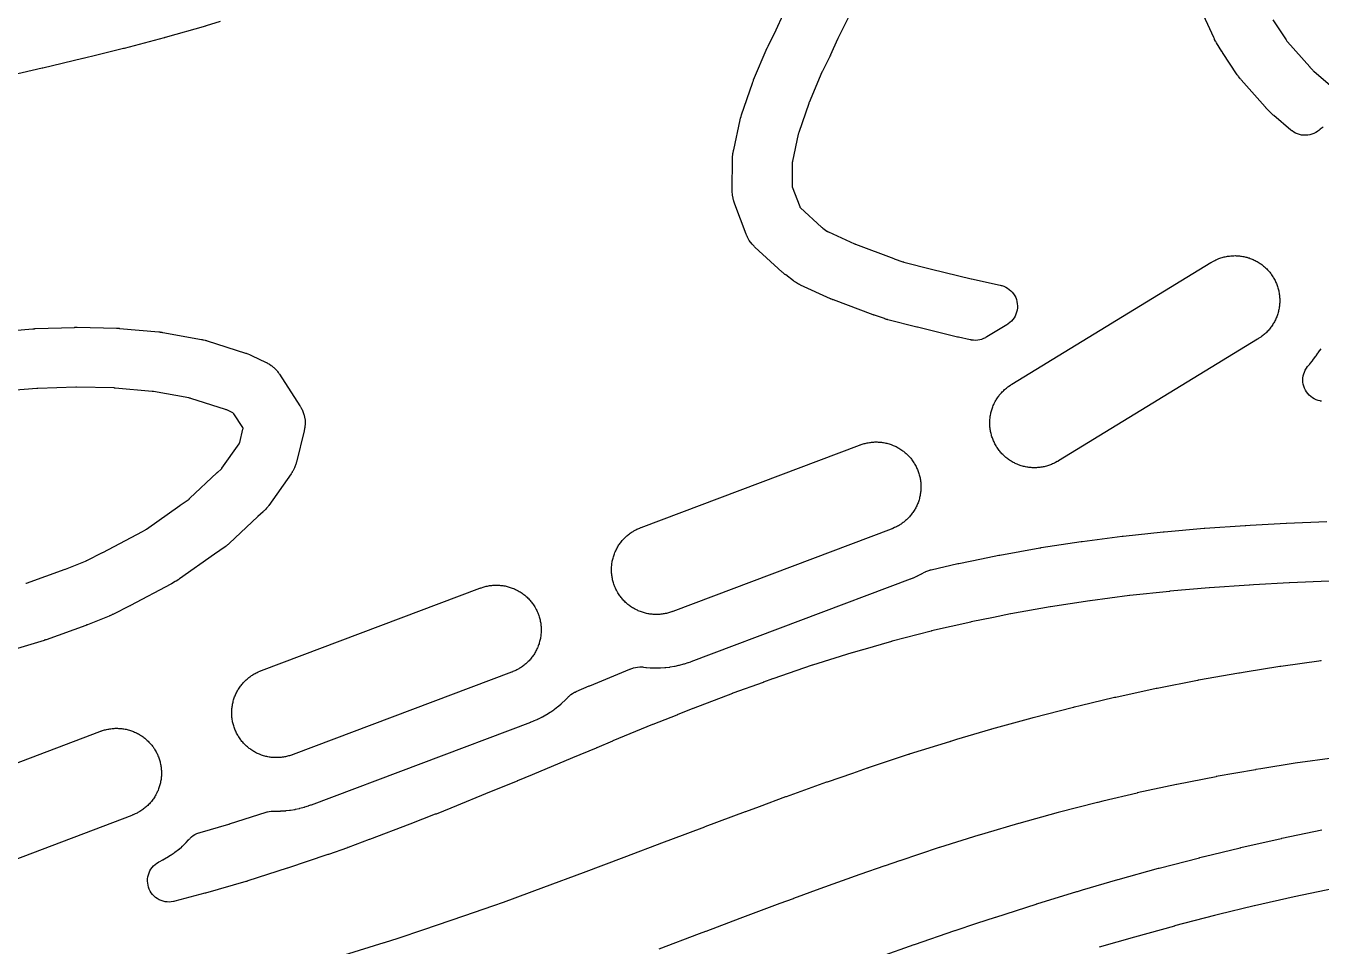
# Model space of a CAD drawing. Header units: metres. Extents: x -22 to 22, y 1.9 to 79.7.
# Drawn here: x -6.76 to -0.7, y 43.97 to 48.28 of the extents above; entities that cross this region are included whole.
import ezdxf

# ---------------------------------------------------------------- set-up
doc = ezdxf.new("R2010")
doc.units = ezdxf.units.M

msp = doc.modelspace()

# ---------------------------------------------------------------- linework, layer by layer
at = {"layer": 'MARKING'}
for points in [[(-2.8838, 48.3681), (-2.9578, 48.2213), (-2.9584, 48.2201), (-2.959, 48.2189), (-2.9595, 48.2177), (-2.9915, 48.1449), (-2.9921, 48.1437), (-2.9927, 48.1424), (-2.9932, 48.1412), (-2.9947, 48.138), (-2.9953, 48.1368), (-2.9959, 48.1355), (-2.9966, 48.1343), (-3.0303, 48.0677), (-3.0311, 48.0662), (-3.0318, 48.0646), (-3.0324, 48.0631), (-3.0924, 47.9221), (-3.0931, 47.9204), (-3.0937, 47.9188), (-3.0943, 47.9171), (-3.1408, 47.7817), (-3.1417, 47.7788), (-3.1425, 47.776), (-3.1432, 47.7731), (-3.1704, 47.6473), (-3.1707, 47.6456), (-3.1711, 47.6414), (-3.1712, 47.6397), (-3.1721, 47.5329), (-3.1721, 47.5314), (-3.1719, 47.5295), (-3.1714, 47.5276), (-3.1709, 47.5262), (-3.1364, 47.4349), (-3.1358, 47.4335), (-3.135, 47.4318), (-3.1337, 47.4304), (-3.1326, 47.4293), (-3.0335, 47.3386), (-3.0317, 47.337), (-3.0299, 47.3355), (-3.028, 47.334), (-3.0092, 47.3198), (-3.0077, 47.3187), (-3.0038, 47.3164), (-3.0021, 47.3156), (-2.8802, 47.2602), (-2.8786, 47.2595), (-2.877, 47.2588), (-2.8754, 47.2582), (-2.6959, 47.1911), (-2.6953, 47.1909), (-2.6947, 47.1907), (-2.6941, 47.1905), (-2.6539, 47.1766), (-2.6521, 47.176), (-2.6502, 47.1755), (-2.6483, 47.1749), (-2.5199, 47.1418), (-2.5191, 47.1416), (-2.3332, 47.0968), (-2.3323, 47.0966), (-2.1971, 47.0665), (-2.1923, 47.0653), (-2.1902, 47.0647), (-2.1808, 47.0617), (-2.1718, 47.0577), (-2.1631, 47.0528), (-2.1551, 47.0471), (-2.1476, 47.0406), (-2.1408, 47.0334), (-2.1347, 47.0256), (-2.1295, 47.0172), (-2.1251, 47.0084), (-2.1216, 46.9991), (-2.119, 46.9896), (-2.1174, 46.9798), (-2.1167, 46.97), (-2.117, 46.9601), (-2.1183, 46.9503), (-2.1206, 46.9406), (-2.1238, 46.9313), (-2.1279, 46.9223), (-2.1329, 46.9138), (-2.1387, 46.9057), (-2.1453, 46.8983), (-2.1525, 46.8916), (-2.1604, 46.8857), (-2.1622, 46.8844), (-2.1664, 46.8817), (-2.2606, 46.8242), (-2.2647, 46.8218), (-2.2668, 46.8207), (-2.2754, 46.8165), (-2.2844, 46.8131), (-2.2937, 46.8107), (-2.3031, 46.8091), (-2.3127, 46.8084), (-2.3223, 46.8087), (-2.3318, 46.8099), (-2.3341, 46.8103), (-2.3388, 46.8112), (-2.3936, 46.8234), (-2.3943, 46.8235), (-2.3959, 46.8239), (-2.3969, 46.8241), (-2.5852, 46.8695), (-2.5859, 46.8697), (-2.5873, 46.87), (-2.5882, 46.8703), (-2.7236, 46.9052), (-2.7255, 46.9057), (-2.7274, 46.9063), (-2.7293, 46.9068), (-2.7342, 46.9083), (-2.7361, 46.9089), (-2.738, 46.9095), (-2.7399, 46.9101), (-2.7869, 46.9263), (-2.7875, 46.9265), (-2.7881, 46.9267), (-2.7888, 46.927), (-2.7903, 46.9275), (-2.7909, 46.9277), (-2.7915, 46.928), (-2.7921, 46.9282), (-2.9779, 46.9976), (-2.9795, 46.9982), (-2.9812, 46.9988), (-2.9828, 46.9995), (-2.9869, 47.0012), (-2.9885, 47.0019), (-2.9901, 47.0026), (-2.9917, 47.0033), (-3.1321, 47.0671), (-3.1345, 47.0683), (-3.137, 47.0695), (-3.1394, 47.0707), (-3.1421, 47.0721), (-3.1469, 47.0747), (-3.1516, 47.0775), (-3.1562, 47.0805), (-3.1587, 47.0821), (-3.1609, 47.0837), (-3.1632, 47.0853), (-3.1654, 47.0869), (-3.2019, 47.1144), (-3.2038, 47.1159), (-3.2057, 47.1174), (-3.2075, 47.1189), (-3.2123, 47.1228), (-3.2141, 47.1244), (-3.2159, 47.126), (-3.2177, 47.1276), (-3.3463, 47.2453), (-3.348, 47.2469), (-3.3497, 47.2486), (-3.3514, 47.2502), (-3.3532, 47.252), (-3.3564, 47.2554), (-3.3592, 47.2585), (-3.3651, 47.2657), (-3.3674, 47.2687), (-3.3726, 47.2765), (-3.3746, 47.2796), (-3.3791, 47.2878), (-3.3809, 47.2916), (-3.3829, 47.2959), (-3.3839, 47.2982), (-3.3848, 47.3004), (-3.3857, 47.3025), (-3.3865, 47.3047), (-3.4399, 47.446), (-3.4403, 47.4471), (-3.4408, 47.4483), (-3.4412, 47.4495), (-3.4423, 47.4526), (-3.4427, 47.4538), (-3.4431, 47.455), (-3.4435, 47.4562), (-3.4444, 47.459), (-3.4452, 47.4615), (-3.4459, 47.4641), (-3.4466, 47.4667), (-3.4474, 47.4695), (-3.4486, 47.4747), (-3.4496, 47.4793), (-3.4512, 47.4899), (-3.4516, 47.4946), (-3.452, 47.4999), (-3.4522, 47.5029), (-3.4522, 47.5055), (-3.4523, 47.5082), (-3.4523, 47.5108), (-3.451, 47.6584), (-3.451, 47.6605), (-3.4509, 47.6626), (-3.4509, 47.6647), (-3.4507, 47.6671), (-3.4504, 47.6713), (-3.4501, 47.6751), (-3.4489, 47.6835), (-3.4483, 47.6872), (-3.4474, 47.6914), (-3.4467, 47.6946), (-3.4465, 47.6954), (-3.4463, 47.6963), (-3.4461, 47.6971), (-3.4456, 47.6992), (-3.4453, 47.7004), (-3.4151, 47.8403), (-3.4145, 47.8432), (-3.4138, 47.8461), (-3.413, 47.8489), (-3.4109, 47.8563), (-3.4101, 47.8591), (-3.4092, 47.8619), (-3.4083, 47.8647), (-3.3575, 48.0127), (-3.3569, 48.0144), (-3.3563, 48.0161), (-3.3557, 48.0178), (-3.354, 48.0221), (-3.3534, 48.0237), (-3.3527, 48.0254), (-3.352, 48.027), (-3.2883, 48.177), (-3.2876, 48.1785), (-3.2869, 48.18), (-3.2862, 48.1816), (-3.2844, 48.1855), (-3.2837, 48.1871), (-3.2829, 48.1886), (-3.2822, 48.1901), (-3.248, 48.2575), (-3.2474, 48.2587), (-3.2469, 48.2599), (-3.2463, 48.2612), (-3.2143, 48.3338)], [(-0.6848, 47.8069), (-0.6993, 47.7965), (-0.7003, 47.7958), (-0.7013, 47.795), (-0.7022, 47.7943), (-0.7065, 47.7909), (-0.7104, 47.788), (-0.7123, 47.7866), (-0.7205, 47.7813), (-0.7292, 47.7769), (-0.7383, 47.7733), (-0.7477, 47.7706), (-0.7573, 47.7689), (-0.767, 47.7681), (-0.7768, 47.7682), (-0.7865, 47.7693), (-0.7961, 47.7714), (-0.8054, 47.7743), (-0.8144, 47.7782), (-0.8229, 47.7829), (-0.831, 47.7884), (-0.8328, 47.7898), (-0.8366, 47.7929), (-0.9166, 47.8601), (-0.9189, 47.8621), (-0.9212, 47.8641), (-0.9234, 47.8662), (-0.9285, 47.871), (-0.9305, 47.873), (-0.9325, 47.875), (-0.9344, 47.877), (-0.9522, 47.8959), (-0.9528, 47.8965), (-0.9533, 47.897), (-0.9538, 47.8976), (-0.9551, 47.8991), (-0.9556, 47.8996), (-0.9561, 47.9002), (-0.9567, 47.9008), (-1.0691, 48.0278), (-1.0714, 48.0305), (-1.0736, 48.0332), (-1.0758, 48.0359), (-1.0813, 48.0431), (-1.0834, 48.046), (-1.0854, 48.0488), (-1.0874, 48.0517), (-1.1564, 48.1561), (-1.1568, 48.1566), (-1.1571, 48.1571), (-1.1575, 48.1577), (-1.1583, 48.159), (-1.1587, 48.1596), (-1.159, 48.1601), (-1.1593, 48.1606), (-1.1845, 48.2008), (-1.1862, 48.2036), (-1.1878, 48.2065), (-1.1894, 48.2093), (-1.1935, 48.2169), (-1.195, 48.2198), (-1.1965, 48.2227), (-1.1979, 48.2257), (-1.2641, 48.371)], [(-5.8503, 48.3001), (-5.9156, 48.2801), (-5.9164, 48.2799), (-5.918, 48.2794), (-5.9191, 48.2791), (-6.1074, 48.2255), (-6.1079, 48.2254), (-6.1084, 48.2252), (-6.1089, 48.2251), (-6.1102, 48.2247), (-6.1107, 48.2246), (-6.1112, 48.2245), (-6.1117, 48.2243), (-6.2994, 48.1751), (-6.3, 48.175), (-6.3013, 48.1747), (-6.3021, 48.1745), (-6.4278, 48.1434), (-6.4904, 48.1278), (-6.4908, 48.1277), (-6.4916, 48.1275), (-6.4921, 48.1274), (-6.6807, 48.0822), (-6.6811, 48.0821), (-6.682, 48.0819), (-6.6826, 48.0817), (-6.871, 48.0385)], [(-0.9219, 48.3091), (-0.8592, 48.2143), (-0.8572, 48.2115), (-0.8551, 48.2087), (-0.8529, 48.206), (-0.7484, 48.0879), (-0.7479, 48.0873), (-0.7473, 48.0868), (-0.7468, 48.0862), (-0.7358, 48.0745), (-0.7339, 48.0725), (-0.7318, 48.0706), (-0.7297, 48.0687), (-0.6399, 47.9925)], [(-6.9126, 46.8475), (-6.727, 46.8626), (-6.7258, 46.8627), (-6.7246, 46.8628), (-6.7234, 46.8629), (-6.7202, 46.863), (-6.719, 46.8631), (-6.7178, 46.8632), (-6.7166, 46.8632), (-6.5314, 46.8693), (-6.53, 46.8694), (-6.5286, 46.8694), (-6.5273, 46.8694), (-6.5237, 46.8694), (-6.5223, 46.8694), (-6.5209, 46.8694), (-6.5195, 46.8694), (-6.335, 46.8653), (-6.3333, 46.8653), (-6.3316, 46.8652), (-6.3299, 46.8651), (-6.3256, 46.8649), (-6.3239, 46.8648), (-6.3222, 46.8647), (-6.3205, 46.8645), (-6.1372, 46.8481), (-6.135, 46.8478), (-6.1328, 46.8476), (-6.1306, 46.8473), (-6.1248, 46.8465), (-6.1226, 46.8462), (-6.1204, 46.8459), (-6.1182, 46.8455), (-5.9371, 46.8127), (-5.934, 46.8121), (-5.9308, 46.8114), (-5.9277, 46.8107), (-5.9196, 46.8087), (-5.9165, 46.8079), (-5.9134, 46.807), (-5.9103, 46.8061), (-5.7308, 46.749), (-5.7275, 46.7479), (-5.7242, 46.7467), (-5.7209, 46.7455), (-5.7125, 46.7422), (-5.7093, 46.7408), (-5.7061, 46.7394), (-5.7029, 46.738), (-5.6344, 46.7051), (-5.6323, 46.7041), (-5.6303, 46.703), (-5.6283, 46.702), (-5.626, 46.7008), (-5.6221, 46.6985), (-5.6185, 46.6964), (-5.6109, 46.6914), (-5.608, 46.6892), (-5.6008, 46.6835), (-5.5981, 46.6811), (-5.5915, 46.6747), (-5.589, 46.6721), (-5.583, 46.6651), (-5.5805, 46.6619), (-5.5778, 46.6583), (-5.5763, 46.6562), (-5.575, 46.6543), (-5.5737, 46.6524), (-5.5724, 46.6505), (-5.4763, 46.5019), (-5.4749, 46.4998), (-5.4736, 46.4976), (-5.4723, 46.4954), (-5.4709, 46.493), (-5.4684, 46.4885), (-5.4664, 46.4845), (-5.4622, 46.4752), (-5.4607, 46.4714), (-5.4575, 46.4618), (-5.4565, 46.4579), (-5.4543, 46.4479), (-5.4536, 46.4439), (-5.4524, 46.4338), (-5.4521, 46.4298), (-5.452, 46.4196), (-5.4521, 46.4156), (-5.453, 46.4055), (-5.4536, 46.4009), (-5.4545, 46.3959), (-5.455, 46.3932), (-5.4555, 46.3907), (-5.456, 46.3882), (-5.4566, 46.3857), (-5.4926, 46.2382), (-5.4932, 46.2359), (-5.4938, 46.2336), (-5.4945, 46.2314), (-5.4952, 46.2289), (-5.4966, 46.2244), (-5.498, 46.2204), (-5.5015, 46.2117), (-5.503, 46.2083), (-5.5073, 46.1999), (-5.5094, 46.1963), (-5.5119, 46.1923), (-5.5132, 46.1901), (-5.5145, 46.1881), (-5.5158, 46.1862), (-5.5172, 46.1842), (-5.622, 46.0359), (-5.6237, 46.0336), (-5.6254, 46.0313), (-5.6271, 46.0291), (-5.6291, 46.0266), (-5.6327, 46.0223), (-5.6365, 46.0181), (-5.6404, 46.0139), (-5.6426, 46.0117), (-5.6446, 46.0098), (-5.6467, 46.0078), (-5.6488, 46.0059), (-5.6728, 45.9845), (-5.6733, 45.984), (-5.6738, 45.9835), (-5.6743, 45.9831), (-5.8066, 45.8585), (-5.8079, 45.8572), (-5.8093, 45.856), (-5.8107, 45.8548), (-5.8122, 45.8534), (-5.815, 45.8511), (-5.8179, 45.8487), (-5.8208, 45.8465), (-5.8224, 45.8452), (-5.8239, 45.8441), (-5.8254, 45.8431), (-5.8269, 45.842), (-5.8761, 45.8077), (-6.0394, 45.692), (-6.0417, 45.6904), (-6.044, 45.6889), (-6.0463, 45.6873), (-6.0525, 45.6835), (-6.0549, 45.682), (-6.0573, 45.6806), (-6.0597, 45.6792), (-6.078, 45.6691), (-6.0786, 45.6688), (-6.0801, 45.668), (-6.081, 45.6675), (-6.2693, 45.5678), (-6.27, 45.5674), (-6.2715, 45.5666), (-6.2725, 45.5661), (-6.3526, 45.5256), (-6.3546, 45.5246), (-6.3565, 45.5237), (-6.3585, 45.5228), (-6.3637, 45.5204), (-6.3657, 45.5196), (-6.3677, 45.5187), (-6.3697, 45.5179), (-6.4714, 45.4772), (-6.4722, 45.4768), (-6.4731, 45.4765), (-6.4739, 45.4762), (-6.4761, 45.4754), (-6.4769, 45.475), (-6.4778, 45.4747), (-6.4786, 45.4744), (-6.6648, 45.4075), (-6.6659, 45.4071), (-6.667, 45.4067), (-6.6681, 45.4064), (-6.6709, 45.4054), (-6.672, 45.4051), (-6.673, 45.4047), (-6.6741, 45.4044), (-6.814, 45.3612)], [(-0.6931, 46.5233), (-0.6979, 46.5241), (-0.7001, 46.5246), (-0.7096, 46.527), (-0.7188, 46.5303), (-0.7276, 46.5344), (-0.736, 46.5395), (-0.7439, 46.5453), (-0.7511, 46.5518), (-0.7577, 46.559), (-0.7635, 46.5669), (-0.7686, 46.5752), (-0.7728, 46.5841), (-0.7761, 46.5933), (-0.7785, 46.6027), (-0.78, 46.6124), (-0.7805, 46.6221), (-0.7801, 46.6319), (-0.7787, 46.6416), (-0.7764, 46.6511), (-0.7732, 46.6603), (-0.7691, 46.6691), (-0.7641, 46.6776), (-0.7583, 46.6854), (-0.7569, 46.6872), (-0.7538, 46.6909), (-0.7484, 46.6969), (-0.7476, 46.6979), (-0.7468, 46.6988), (-0.746, 46.6997), (-0.7354, 46.7129), (-0.7347, 46.7139), (-0.7339, 46.7149), (-0.7332, 46.7158), (-0.7209, 46.7327), (-0.7202, 46.7337), (-0.7195, 46.7347), (-0.7188, 46.7357), (-0.7106, 46.7482), (-0.7079, 46.7521), (-0.7066, 46.7539), (-0.7007, 46.7613), (-0.6941, 46.7681)], [(-6.7598, 45.671), (-6.7587, 45.6713), (-6.7576, 45.6717), (-6.7566, 45.6721), (-6.5757, 45.7371), (-6.5748, 45.7374), (-6.574, 45.7377), (-6.5731, 45.738), (-6.4795, 45.7755), (-6.4774, 45.7764), (-6.4755, 45.7773), (-6.4735, 45.7782), (-6.4006, 45.8151), (-6.3998, 45.8155), (-6.2138, 45.914), (-6.213, 45.9144), (-6.202, 45.9205), (-6.1996, 45.9219), (-6.1973, 45.9234), (-6.1949, 45.9249), (-6.0386, 46.0358), (-6.0383, 46.036), (-6.0377, 46.0364), (-6.0372, 46.0367), (-5.9953, 46.0659), (-5.9943, 46.0666), (-5.9919, 46.0686), (-5.991, 46.0694), (-5.8649, 46.1882), (-5.8645, 46.1887), (-5.864, 46.1891), (-5.8635, 46.1896), (-5.8621, 46.1908), (-5.8616, 46.1912), (-5.8611, 46.1917), (-5.8606, 46.1921), (-5.8471, 46.2042), (-5.8457, 46.2055), (-5.8426, 46.209), (-5.8415, 46.2105), (-5.7612, 46.3241), (-5.7603, 46.3254), (-5.7594, 46.3271), (-5.7587, 46.3289), (-5.7583, 46.3304), (-5.7429, 46.3935), (-5.7426, 46.3951), (-5.7423, 46.3972), (-5.7432, 46.399), (-5.7441, 46.4004), (-5.7861, 46.4653), (-5.7869, 46.4666), (-5.7881, 46.468), (-5.7897, 46.469), (-5.791, 46.4697), (-5.8152, 46.4813), (-5.8184, 46.4827), (-5.8216, 46.4839), (-5.8249, 46.4851), (-5.9865, 46.5365), (-5.9896, 46.5373), (-5.9927, 46.5381), (-5.9959, 46.5388), (-6.1619, 46.5688), (-6.1641, 46.5692), (-6.1663, 46.5695), (-6.1686, 46.5697), (-6.3409, 46.5852), (-6.3425, 46.5854), (-6.3442, 46.5854), (-6.3459, 46.5855), (-6.5218, 46.5894), (-6.5232, 46.5894), (-6.5246, 46.5894), (-6.526, 46.5894), (-6.704, 46.5835), (-6.7052, 46.5834), (-6.7064, 46.5834), (-6.7076, 46.5833), (-6.8869, 46.5687)], [(-0.6573, 45.6807), (-0.8438, 45.6732), (-0.8445, 45.6731), (-1.0114, 45.664), (-1.0309, 45.6629), (-1.0316, 45.6629), (-1.2176, 45.65), (-1.2185, 45.6499), (-1.4041, 45.6338), (-1.405, 45.6337), (-1.5904, 45.6139), (-1.5909, 45.6138), (-1.5914, 45.6138), (-1.592, 45.6137), (-1.7763, 45.59), (-1.7769, 45.5899), (-1.7774, 45.5898), (-1.778, 45.5898), (-1.9619, 45.5617), (-1.9625, 45.5616), (-1.9631, 45.5615), (-1.9638, 45.5614), (-2.1476, 45.5283), (-2.1482, 45.5282), (-2.1488, 45.5281), (-2.1494, 45.528), (-2.2282, 45.5119), (-2.2284, 45.5119), (-2.3336, 45.4905), (-2.3342, 45.4904), (-2.3348, 45.4903), (-2.3354, 45.4901), (-2.5188, 45.4482), (-2.5195, 45.448), (-2.5202, 45.4478), (-2.521, 45.4476), (-2.704, 45.4), (-2.7047, 45.3998), (-2.7054, 45.3996), (-2.7061, 45.3994), (-2.8414, 45.36), (-2.8418, 45.3599), (-2.8905, 45.3459), (-2.891, 45.3458), (-2.8916, 45.3456), (-2.8921, 45.3455), (-3.0759, 45.2883), (-3.0766, 45.2881), (-3.0773, 45.2879), (-3.078, 45.2877), (-3.262, 45.2244), (-3.2624, 45.2242), (-3.2629, 45.224), (-3.2634, 45.2239), (-3.3056, 45.2084), (-3.3059, 45.2082), (-3.3067, 45.208), (-3.3071, 45.2078), (-3.4492, 45.157), (-3.4497, 45.1568), (-3.4503, 45.1566), (-3.4508, 45.1563), (-3.6356, 45.0853), (-3.6365, 45.0849), (-3.7093, 45.0554), (-3.7097, 45.0552), (-3.7107, 45.0548), (-3.7114, 45.0545), (-3.8242, 45.0103), (-3.8249, 45.01), (-4.0116, 44.9333), (-4.0121, 44.9331), (-4.086, 44.9016), (-4.0865, 44.9014), (-4.0878, 44.9009), (-4.0886, 44.9005), (-4.2008, 44.8547), (-4.3894, 44.7757), (-4.4569, 44.747), (-4.4576, 44.7467), (-4.459, 44.7461), (-4.4599, 44.7457), (-4.5805, 44.6968), (-4.7695, 44.6196), (-4.7697, 44.6196), (-4.8391, 44.5914), (-4.8398, 44.5911), (-4.8413, 44.5905), (-4.8423, 44.5901), (-4.9609, 44.5444), (-4.9614, 44.5442), (-5.1508, 44.4722), (-5.1511, 44.4721), (-5.1518, 44.4719), (-5.1522, 44.4717), (-5.251, 44.4351), (-5.2517, 44.4348), (-5.2532, 44.4343), (-5.2542, 44.4339), (-5.3431, 44.4027), (-5.3436, 44.4026), (-5.3446, 44.4022), (-5.3452, 44.402), (-5.5337, 44.3384), (-5.5343, 44.3382), (-5.5354, 44.3378), (-5.5361, 44.3376), (-5.7197, 44.2783), (-5.7203, 44.2781), (-5.7217, 44.2777), (-5.7226, 44.2774), (-5.7265, 44.2762), (-5.7273, 44.276), (-5.7288, 44.2755), (-5.7298, 44.2752), (-5.9181, 44.2215), (-5.9188, 44.2213), (-5.9204, 44.2208), (-5.9215, 44.2205), (-6.0625, 44.1831), (-6.0672, 44.182), (-6.0689, 44.1816), (-6.0785, 44.1801), (-6.0883, 44.1794), (-6.0981, 44.1798), (-6.1078, 44.1811), (-6.1173, 44.1833), (-6.1266, 44.1865), (-6.1355, 44.1905), (-6.144, 44.1954), (-6.152, 44.2011), (-6.1593, 44.2076), (-6.166, 44.2148), (-6.172, 44.2225), (-6.1772, 44.2309), (-6.1815, 44.2397), (-6.1849, 44.2488), (-6.1875, 44.2583), (-6.1891, 44.2679), (-6.1897, 44.2777), (-6.1894, 44.2875), (-6.1881, 44.2972), (-6.1859, 44.3068), (-6.1828, 44.3161), (-6.1788, 44.325), (-6.1739, 44.3335), (-6.1682, 44.3414), (-6.1617, 44.3488), (-6.1546, 44.3555), (-6.1468, 44.3615), (-6.1385, 44.3667), (-6.1371, 44.3675), (-6.1328, 44.3698), (-6.1206, 44.3758), (-6.1195, 44.3764), (-6.1185, 44.3769), (-6.1174, 44.3775), (-6.1026, 44.3858), (-6.1015, 44.3864), (-6.1005, 44.387), (-6.0994, 44.3877), (-6.0818, 44.3987), (-6.0807, 44.3994), (-6.0797, 44.4001), (-6.0787, 44.4008), (-6.0648, 44.4104), (-6.0638, 44.4111), (-6.0628, 44.4119), (-6.0618, 44.4126), (-6.0453, 44.4253), (-6.0443, 44.4261), (-6.0434, 44.4269), (-6.0424, 44.4277), (-6.0296, 44.4386), (-6.0286, 44.4394), (-6.0277, 44.4403), (-6.0268, 44.4411), (-6.0116, 44.4554), (-6.0108, 44.4562), (-6.0099, 44.4571), (-6.009, 44.458), (-5.9973, 44.4702), (-5.9964, 44.4711), (-5.9956, 44.472), (-5.9944, 44.4733), (-5.9944, 44.4733), (-5.9918, 44.4761), (-5.9902, 44.4778), (-5.9832, 44.4844), (-5.9757, 44.4903), (-5.9676, 44.4954), (-5.959, 44.4998), (-5.9501, 44.5033), (-5.9479, 44.504), (-5.9433, 44.5055), (-5.8086, 44.5439), (-5.8077, 44.5442), (-5.8059, 44.5447), (-5.8052, 44.5449), (-5.6345, 44.6001), (-5.6303, 44.6013), (-5.6283, 44.6019), (-5.6199, 44.6038), (-5.6113, 44.605), (-5.6027, 44.6055), (-5.6006, 44.6055), (-5.5963, 44.6055), (-5.5902, 44.6053), (-5.5889, 44.6052), (-5.5877, 44.6052), (-5.5865, 44.6052), (-5.5696, 44.6055), (-5.5683, 44.6055), (-5.5671, 44.6056), (-5.5659, 44.6057), (-5.5451, 44.607), (-5.5439, 44.6071), (-5.5426, 44.6072), (-5.5414, 44.6074), (-5.5246, 44.6093), (-5.5234, 44.6095), (-5.5222, 44.6096), (-5.521, 44.6098), (-5.5004, 44.6132), (-5.4992, 44.6134), (-5.498, 44.6137), (-5.4968, 44.6139), (-5.4802, 44.6175), (-5.479, 44.6178), (-5.4778, 44.6181), (-5.4766, 44.6184), (-5.4565, 44.6238), (-5.4553, 44.6241), (-5.4541, 44.6244), (-5.453, 44.6248), (-5.436, 44.6303), (-5.4354, 44.6305), (-5.4348, 44.6307), (-5.4342, 44.6309), (-5.4244, 44.6343), (-5.4238, 44.6345), (-5.4232, 44.6347), (-5.4227, 44.6349), (-4.395, 45.0222), (-4.3945, 45.0224), (-4.3939, 45.0226), (-4.3933, 45.0228), (-4.3837, 45.0267), (-4.3831, 45.027), (-4.3825, 45.0272), (-4.382, 45.0275), (-4.3656, 45.0346), (-4.3645, 45.0351), (-4.3634, 45.0356), (-4.3623, 45.0361), (-4.3436, 45.0453), (-4.3425, 45.0459), (-4.3414, 45.0465), (-4.3403, 45.0471), (-4.3255, 45.0553), (-4.3244, 45.0559), (-4.3234, 45.0565), (-4.3223, 45.0571), (-4.3046, 45.0682), (-4.3036, 45.0688), (-4.3026, 45.0695), (-4.3016, 45.0702), (-4.2876, 45.0798), (-4.2866, 45.0805), (-4.2856, 45.0813), (-4.2847, 45.082), (-4.2681, 45.0947), (-4.2672, 45.0955), (-4.2662, 45.0962), (-4.2653, 45.097), (-4.2524, 45.108), (-4.2514, 45.1088), (-4.2505, 45.1096), (-4.2496, 45.1104), (-4.2344, 45.1247), (-4.2335, 45.1255), (-4.2326, 45.1264), (-4.2318, 45.1273), (-4.2211, 45.1383), (-4.2186, 45.1408), (-4.2159, 45.1434), (-4.2081, 45.1502), (-4.1996, 45.1561), (-4.1906, 45.1611), (-4.1882, 45.1623), (-4.1834, 45.1645), (-4.1215, 45.1908), (-4.121, 45.191), (-4.12, 45.1915), (-4.1193, 45.1918), (-3.9309, 45.2692), (-3.9303, 45.2694), (-3.9289, 45.27), (-3.928, 45.2703), (-3.9222, 45.2726), (-3.9174, 45.2744), (-3.9151, 45.2751), (-3.9054, 45.2779), (-3.8955, 45.2796), (-3.8854, 45.2803), (-3.8753, 45.28), (-3.8728, 45.2798), (-3.8678, 45.2793), (-3.8572, 45.2779), (-3.856, 45.2777), (-3.8548, 45.2776), (-3.8536, 45.2775), (-3.8367, 45.2761), (-3.8355, 45.276), (-3.8342, 45.276), (-3.833, 45.2759), (-3.8122, 45.2752), (-3.8109, 45.2752), (-3.8097, 45.2752), (-3.8085, 45.2752), (-3.7916, 45.2755), (-3.7903, 45.2755), (-3.7891, 45.2756), (-3.7879, 45.2757), (-3.7671, 45.277), (-3.7659, 45.2771), (-3.7646, 45.2772), (-3.7634, 45.2774), (-3.7466, 45.2793), (-3.7454, 45.2795), (-3.7442, 45.2796), (-3.743, 45.2798), (-3.7224, 45.2832), (-3.7212, 45.2834), (-3.72, 45.2837), (-3.7188, 45.2839), (-3.7022, 45.2875), (-3.701, 45.2878), (-3.6998, 45.2881), (-3.6987, 45.2884), (-3.6785, 45.2938), (-3.6773, 45.2941), (-3.6762, 45.2944), (-3.675, 45.2948), (-3.658, 45.3003), (-3.6574, 45.3005), (-3.6568, 45.3007), (-3.6562, 45.3009), (-3.6464, 45.3043), (-3.6458, 45.3045), (-3.6452, 45.3047), (-3.6447, 45.3049), (-2.6171, 45.6922), (-2.6165, 45.6925), (-2.6159, 45.6927), (-2.6154, 45.6929), (-2.6057, 45.6968), (-2.6051, 45.6971), (-2.6046, 45.6973), (-2.604, 45.6975), (-2.5876, 45.7047), (-2.5865, 45.7052), (-2.5854, 45.7057), (-2.5843, 45.7062), (-2.5656, 45.7154), (-2.5645, 45.716), (-2.5634, 45.7166), (-2.5623, 45.7171), (-2.5515, 45.7232), (-2.5473, 45.7254), (-2.5452, 45.7264), (-2.5366, 45.7302), (-2.5277, 45.7332), (-2.5254, 45.7338), (-2.5208, 45.7349), (-2.3962, 45.7635), (-2.3955, 45.7636), (-2.3949, 45.7637), (-2.3943, 45.7639), (-2.3928, 45.7642), (-2.3922, 45.7643), (-2.3916, 45.7645), (-2.391, 45.7646), (-2.2844, 45.7862), (-2.2038, 45.8027), (-2.2032, 45.8028), (-2.2026, 45.8029), (-2.202, 45.803), (-2.2005, 45.8033), (-2.1999, 45.8034), (-2.1993, 45.8035), (-2.1988, 45.8036), (-2.0115, 45.8373), (-2.0108, 45.8374), (-2.0102, 45.8375), (-2.0096, 45.8376), (-2.0079, 45.8379), (-2.0072, 45.838), (-2.0066, 45.8381), (-2.006, 45.8382), (-1.8187, 45.8668), (-1.8181, 45.8669), (-1.8175, 45.867), (-1.8169, 45.8671), (-1.8154, 45.8673), (-1.8148, 45.8674), (-1.8142, 45.8674), (-1.8136, 45.8675), (-1.6262, 45.8916), (-1.6257, 45.8917), (-1.6251, 45.8917), (-1.6246, 45.8918), (-1.6232, 45.892), (-1.6227, 45.892), (-1.6221, 45.8921), (-1.6216, 45.8922), (-1.4341, 45.9122), (-1.4334, 45.9122), (-1.4316, 45.9124), (-1.4305, 45.9125), (-1.2422, 45.9289), (-1.2415, 45.929), (-1.2399, 45.9291), (-1.2389, 45.9292), (-1.0505, 45.9422), (-1.0499, 45.9423), (-1.0486, 45.9424), (-1.0478, 45.9424), (-1.0268, 45.9436), (-0.8594, 45.9527), (-0.8588, 45.9528), (-0.8575, 45.9528), (-0.8566, 45.9529), (-0.6682, 45.9605)], [(-5.2669, 43.9331), (-5.0811, 43.9902), (-5.0805, 43.9904), (-5.0165, 44.0109), (-4.8966, 44.0505), (-4.7092, 44.1143), (-4.5679, 44.1637), (-4.5232, 44.1797), (-4.3347, 44.2486), (-4.1486, 44.3172), (-4.1481, 44.3173), (-3.9589, 44.3892), (-3.9586, 44.3893), (-3.7691, 44.4607), (-3.7689, 44.4607), (-3.7401, 44.4715), (-3.581, 44.5322), (-3.5807, 44.5323), (-3.5795, 44.5328), (-3.5791, 44.5329), (-3.3903, 44.6033), (-3.39, 44.6034), (-3.3888, 44.6039), (-3.3884, 44.604), (-3.3253, 44.627), (-3.2009, 44.6731), (-3.2004, 44.6733), (-3.1985, 44.674), (-3.1979, 44.6742), (-3.0093, 44.7416), (-3.0088, 44.7418), (-3.0067, 44.7425), (-3.0061, 44.7427), (-2.8877, 44.7834), (-2.8182, 44.8075), (-2.8177, 44.8077), (-2.8154, 44.8084), (-2.8146, 44.8087), (-2.6264, 44.8711), (-2.6256, 44.8714), (-2.6226, 44.8724), (-2.6216, 44.8727), (-2.4332, 44.9315), (-2.4326, 44.9317), (-2.4302, 44.9324), (-2.4295, 44.9326), (-2.4006, 44.9412), (-2.2414, 44.9886), (-2.2406, 44.9888), (-2.2372, 44.9898), (-2.2362, 44.9901), (-2.0481, 45.0422), (-2.0472, 45.0424), (-2.0437, 45.0434), (-2.0427, 45.0436), (-1.8543, 45.0918), (-1.8536, 45.0919), (-1.8509, 45.0926), (-1.8501, 45.0928), (-1.8236, 45.0991), (-1.8235, 45.0992), (-1.6617, 45.1377), (-1.6608, 45.1379), (-1.6574, 45.1387), (-1.6563, 45.1389), (-1.4681, 45.1798), (-1.4673, 45.1799), (-1.4638, 45.1807), (-1.4627, 45.1809), (-1.2745, 45.2179), (-1.2737, 45.218), (-1.2704, 45.2187), (-1.2694, 45.2189), (-1.081, 45.2522), (-1.0803, 45.2523), (-1.0777, 45.2528), (-1.0769, 45.2529), (-1.0505, 45.2572), (-1.0503, 45.2572), (-0.8882, 45.2832), (-0.8874, 45.2833), (-0.8844, 45.2838), (-0.8835, 45.2839), (-0.6952, 45.3108), (-0.6944, 45.3109)], [(-7.4339, 44.5905), (-6.4123, 44.978), (-6.41, 44.9788), (-6.4076, 44.9797), (-6.4053, 44.9804), (-6.3962, 44.9834), (-6.3915, 44.9848), (-6.3868, 44.9861), (-6.382, 44.9872), (-6.3763, 44.9885), (-6.3715, 44.9894), (-6.3666, 44.9902), (-6.3618, 44.9909), (-6.3559, 44.9916), (-6.351, 44.9921), (-6.3461, 44.9924), (-6.3412, 44.9926), (-6.3354, 44.9927), (-6.3305, 44.9927), (-6.3256, 44.9925), (-6.3207, 44.9923), (-6.3148, 44.9918), (-6.3099, 44.9913), (-6.3051, 44.9907), (-6.3002, 44.9899), (-6.2944, 44.9889), (-6.2896, 44.9879), (-6.2848, 44.9868), (-6.2801, 44.9856), (-6.2744, 44.984), (-6.2697, 44.9825), (-6.2651, 44.981), (-6.2605, 44.9793), (-6.255, 44.9771), (-6.2505, 44.9752), (-6.246, 44.9732), (-6.2416, 44.9711), (-6.2364, 44.9684), (-6.2321, 44.9661), (-6.2278, 44.9637), (-6.2236, 44.9611), (-6.2187, 44.9579), (-6.2146, 44.9552), (-6.2106, 44.9523), (-6.2067, 44.9494), (-6.2021, 44.9458), (-6.1983, 44.9426), (-6.1946, 44.9394), (-6.191, 44.9361), (-6.1867, 44.932), (-6.1833, 44.9285), (-6.1799, 44.9249), (-6.1767, 44.9213), (-6.1728, 44.9168), (-6.1698, 44.913), (-6.1668, 44.9091), (-6.1639, 44.9052), (-6.1605, 44.9004), (-6.1578, 44.8963), (-6.1552, 44.8921), (-6.1527, 44.8879), (-6.1498, 44.8827), (-6.1475, 44.8784), (-6.1454, 44.874), (-6.1433, 44.8696), (-6.1409, 44.8642), (-6.1391, 44.8596), (-6.1373, 44.8551), (-6.1357, 44.8504), (-6.1339, 44.8448), (-6.1325, 44.8401), (-6.1312, 44.8354), (-6.1301, 44.8306), (-6.1288, 44.8249), (-6.1279, 44.8201), (-6.1271, 44.8152), (-6.1264, 44.8104), (-6.1257, 44.8045), (-6.1252, 44.7997), (-6.1249, 44.7948), (-6.1247, 44.7899), (-6.1246, 44.784), (-6.1246, 44.7791), (-6.1248, 44.7742), (-6.125, 44.7693), (-6.1255, 44.7634), (-6.126, 44.7585), (-6.1266, 44.7537), (-6.1274, 44.7488), (-6.1284, 44.743), (-6.1294, 44.7382), (-6.1305, 44.7335), (-6.1317, 44.7287), (-6.1333, 44.723), (-6.1348, 44.7184), (-6.1363, 44.7137), (-6.138, 44.7091), (-6.1401, 44.7036), (-6.1421, 44.6991), (-6.1441, 44.6946), (-6.1462, 44.6902), (-6.1489, 44.685), (-6.1512, 44.6807), (-6.1536, 44.6764), (-6.1562, 44.6722), (-6.1594, 44.6673), (-6.1621, 44.6632), (-6.165, 44.6592), (-6.1679, 44.6553), (-6.1715, 44.6507), (-6.1747, 44.6469), (-6.1779, 44.6432), (-6.1812, 44.6396), (-6.1853, 44.6354), (-6.1888, 44.6319), (-6.1923, 44.6285), (-6.196, 44.6253), (-6.2005, 44.6215), (-6.2043, 44.6184), (-6.2082, 44.6154), (-6.2121, 44.6125), (-6.2169, 44.6091), (-6.221, 44.6064), (-6.2252, 44.6038), (-6.2294, 44.6013), (-6.2345, 44.5984), (-6.2389, 44.5962), (-6.2433, 44.594), (-6.2477, 44.5919), (-6.2565, 44.5881), (-6.2588, 44.5871), (-6.261, 44.5862), (-6.2633, 44.5853), (-7.2849, 44.1978)], [(-0.6314, 44.8552), (-0.8159, 44.8289), (-0.8167, 44.8288), (-0.9768, 44.8031), (-1.0011, 44.7992), (-1.0018, 44.7991), (-1.1862, 44.7664), (-1.1872, 44.7663), (-1.371, 44.7301), (-1.3719, 44.7299), (-1.5557, 44.69), (-1.5566, 44.6898), (-1.7166, 44.6518), (-1.7408, 44.646), (-1.7415, 44.6458), (-1.9258, 44.5987), (-1.9267, 44.5985), (-2.1106, 44.5476), (-2.1115, 44.5473), (-2.2695, 44.5003), (-2.2964, 44.4923), (-2.2971, 44.4921), (-2.4819, 44.4344), (-2.4828, 44.4341), (-2.6678, 44.3727), (-2.6684, 44.3725), (-2.7368, 44.3488), (-2.737, 44.3487), (-2.8548, 44.3083), (-2.8554, 44.3081), (-3.0414, 44.2416), (-3.0419, 44.2414), (-3.1654, 44.1957), (-3.1656, 44.1956), (-3.1664, 44.1953), (-3.1667, 44.1952), (-3.2294, 44.1724), (-3.4169, 44.1025), (-3.5759, 44.0418), (-3.5762, 44.0417), (-3.5773, 44.0413), (-3.5776, 44.0412), (-3.6068, 44.0302), (-3.7954, 43.9593)], [(-2.7584, 43.9245), (-2.6, 43.9803), (-2.5997, 43.9804), (-2.599, 43.9807), (-2.5985, 43.9808), (-2.4098, 44.0456), (-2.4095, 44.0457), (-2.4087, 44.0459), (-2.4082, 44.0461), (-2.3066, 44.08), (-2.2195, 44.1089), (-2.2191, 44.1091), (-2.2182, 44.1094), (-2.2176, 44.1095), (-2.0291, 44.1701), (-2.0286, 44.1702), (-2.0275, 44.1706), (-2.0268, 44.1708), (-1.8382, 44.2287), (-1.8378, 44.2288), (-1.8368, 44.2291), (-1.8362, 44.2293), (-1.8129, 44.2361), (-1.8127, 44.2362), (-1.6475, 44.2845), (-1.6469, 44.2847), (-1.6456, 44.285), (-1.6448, 44.2853), (-1.4564, 44.3374), (-1.4558, 44.3375), (-1.4545, 44.3379), (-1.4536, 44.3381), (-1.2651, 44.3872), (-1.2646, 44.3873), (-1.2635, 44.3876), (-1.2628, 44.3878), (-1.2437, 44.3925), (-1.2434, 44.3925), (-1.074, 44.4338), (-1.0733, 44.4339), (-1.072, 44.4343), (-1.071, 44.4345), (-0.8827, 44.4772), (-0.8821, 44.4773), (-0.8807, 44.4776), (-0.8797, 44.4778), (-0.6914, 44.5174)], [(-0.6343, 44.2432), (-0.8205, 44.2041), (-0.8213, 44.204), (-1.0075, 44.1618), (-1.0082, 44.1616), (-1.1763, 44.1207), (-1.1944, 44.1162), (-1.195, 44.1161), (-1.3815, 44.0676), (-1.3822, 44.0674), (-1.5686, 44.0158), (-1.5693, 44.0156), (-1.7335, 43.9676)]]:
    msp.add_lwpolyline(points, dxfattribs=at)
for points in [[(-0.9183, 47.1022), (-0.9158, 47.098), (-0.913, 47.0928), (-0.9108, 47.0885), (-0.9086, 47.0841), (-0.9066, 47.0796), (-0.9043, 47.0742), (-0.9025, 47.0696), (-0.9008, 47.065), (-0.8992, 47.0604), (-0.8975, 47.0548), (-0.8961, 47.05), (-0.8949, 47.0453), (-0.8938, 47.0405), (-0.8926, 47.0348), (-0.8917, 47.0299), (-0.8909, 47.0251), (-0.8903, 47.0202), (-0.8897, 47.0144), (-0.8893, 47.0095), (-0.889, 47.0046), (-0.8888, 46.9997), (-0.8888, 46.9938), (-0.8889, 46.9889), (-0.8891, 46.984), (-0.8894, 46.9791), (-0.8899, 46.9733), (-0.8905, 46.9684), (-0.8912, 46.9635), (-0.8919, 46.9587), (-0.893, 46.9529), (-0.8941, 46.9481), (-0.8952, 46.9434), (-0.8965, 46.9386), (-0.8982, 46.933), (-0.8997, 46.9283), (-0.9013, 46.9237), (-0.903, 46.9191), (-0.9052, 46.9136), (-0.9072, 46.9091), (-0.9092, 46.9047), (-0.9114, 46.9003), (-0.9141, 46.8951), (-0.9165, 46.8908), (-0.919, 46.8866), (-0.9216, 46.8824), (-0.9248, 46.8775), (-0.9276, 46.8734), (-0.9305, 46.8695), (-0.9335, 46.8656), (-0.9371, 46.861), (-0.9403, 46.8573), (-0.9436, 46.8536), (-0.9469, 46.85), (-0.9511, 46.8458), (-0.9546, 46.8424), (-0.9582, 46.8391), (-0.9619, 46.8359), (-0.9664, 46.8321), (-0.9702, 46.829), (-0.9741, 46.8261), (-0.9781, 46.8232), (-0.986, 46.8179), (-0.9881, 46.8165), (-0.9901, 46.8152), (-0.9922, 46.8139), (-1.924, 46.2447), (-1.9262, 46.2434), (-1.9283, 46.2422), (-1.9304, 46.241), (-1.9388, 46.2364), (-1.9432, 46.2342), (-1.9476, 46.232), (-1.9521, 46.23), (-1.9575, 46.2277), (-1.962, 46.2259), (-1.9666, 46.2242), (-1.9713, 46.2226), (-1.9769, 46.2209), (-1.9816, 46.2195), (-1.9864, 46.2183), (-1.9911, 46.2172), (-1.9969, 46.216), (-2.0017, 46.2151), (-2.0066, 46.2144), (-2.0114, 46.2137), (-2.0173, 46.2131), (-2.0222, 46.2127), (-2.0271, 46.2124), (-2.032, 46.2122), (-2.0378, 46.2122), (-2.0427, 46.2123), (-2.0476, 46.2125), (-2.0525, 46.2128), (-2.0584, 46.2133), (-2.0633, 46.2139), (-2.0681, 46.2146), (-2.073, 46.2154), (-2.0787, 46.2165), (-2.0835, 46.2175), (-2.0883, 46.2186), (-2.093, 46.2199), (-2.0987, 46.2216), (-2.1034, 46.2231), (-2.108, 46.2247), (-2.1126, 46.2264), (-2.118, 46.2286), (-2.1225, 46.2306), (-2.127, 46.2326), (-2.1314, 46.2348), (-2.1366, 46.2375), (-2.1409, 46.2399), (-2.1451, 46.2424), (-2.1493, 46.245), (-2.1542, 46.2482), (-2.1582, 46.251), (-2.1622, 46.2539), (-2.1661, 46.2569), (-2.1706, 46.2606), (-2.1744, 46.2637), (-2.178, 46.267), (-2.1816, 46.2703), (-2.1858, 46.2745), (-2.1892, 46.278), (-2.1926, 46.2816), (-2.1958, 46.2853), (-2.1996, 46.2898), (-2.2026, 46.2936), (-2.2056, 46.2976), (-2.2084, 46.3015), (-2.2117, 46.3064), (-2.2144, 46.3105), (-2.2169, 46.3147), (-2.2194, 46.319), (-2.2222, 46.3241), (-2.2245, 46.3285), (-2.2266, 46.3329), (-2.2286, 46.3374), (-2.2309, 46.3428), (-2.2327, 46.3473), (-2.2344, 46.3519), (-2.236, 46.3566), (-2.2377, 46.3622), (-2.2391, 46.3669), (-2.2403, 46.3717), (-2.2414, 46.3764), (-2.2426, 46.3822), (-2.2435, 46.387), (-2.2443, 46.3919), (-2.2449, 46.3967), (-2.2455, 46.4026), (-2.2459, 46.4075), (-2.2462, 46.4124), (-2.2464, 46.4173), (-2.2464, 46.4231), (-2.2463, 46.428), (-2.2461, 46.4329), (-2.2458, 46.4378), (-2.2453, 46.4437), (-2.2447, 46.4486), (-2.2441, 46.4534), (-2.2433, 46.4583), (-2.2422, 46.464), (-2.2411, 46.4688), (-2.24, 46.4736), (-2.2387, 46.4783), (-2.2371, 46.484), (-2.2356, 46.4886), (-2.2339, 46.4933), (-2.2322, 46.4979), (-2.23, 46.5033), (-2.2281, 46.5078), (-2.226, 46.5123), (-2.2238, 46.5167), (-2.2211, 46.5219), (-2.2187, 46.5262), (-2.2162, 46.5304), (-2.2136, 46.5346), (-2.2104, 46.5395), (-2.2076, 46.5435), (-2.2047, 46.5475), (-2.2018, 46.5514), (-2.1981, 46.5559), (-2.1949, 46.5597), (-2.1916, 46.5633), (-2.1883, 46.5669), (-2.1842, 46.5711), (-2.1806, 46.5745), (-2.177, 46.5779), (-2.1733, 46.5811), (-2.1688, 46.5849), (-2.165, 46.5879), (-2.1611, 46.5909), (-2.1571, 46.5937), (-2.1492, 46.5991), (-2.1471, 46.6005), (-2.1451, 46.6018), (-2.143, 46.6031), (-1.2112, 47.1723), (-1.2091, 47.1735), (-1.2069, 47.1748), (-1.2048, 47.176), (-1.1964, 47.1805), (-1.192, 47.1828), (-1.1876, 47.1849), (-1.1831, 47.1869), (-1.1777, 47.1892), (-1.1732, 47.191), (-1.1686, 47.1927), (-1.1639, 47.1943), (-1.1583, 47.1961), (-1.1536, 47.1974), (-1.1489, 47.1986), (-1.1441, 47.1998), (-1.1383, 47.201), (-1.1335, 47.2018), (-1.1286, 47.2026), (-1.1238, 47.2032), (-1.1179, 47.2039), (-1.113, 47.2043), (-1.1082, 47.2045), (-1.1032, 47.2047), (-1.0974, 47.2048), (-1.0925, 47.2047), (-1.0876, 47.2045), (-1.0827, 47.2042), (-1.0768, 47.2036), (-1.0719, 47.2031), (-1.0671, 47.2024), (-1.0622, 47.2016), (-1.0565, 47.2005), (-1.0517, 47.1995), (-1.0469, 47.1983), (-1.0422, 47.197), (-1.0365, 47.1954), (-1.0319, 47.1939), (-1.0272, 47.1923), (-1.0226, 47.1905), (-1.0172, 47.1883), (-1.0127, 47.1864), (-1.0082, 47.1843), (-1.0038, 47.1822), (-0.9986, 47.1794), (-0.9943, 47.1771), (-0.9901, 47.1746), (-0.9859, 47.172), (-0.981, 47.1688), (-0.977, 47.166), (-0.973, 47.1631), (-0.9691, 47.1601), (-0.9646, 47.1564), (-0.9608, 47.1532), (-0.9572, 47.15), (-0.9536, 47.1466), (-0.9494, 47.1425), (-0.946, 47.139), (-0.9427, 47.1354), (-0.9394, 47.1317), (-0.9357, 47.1272), (-0.9326, 47.1233), (-0.9296, 47.1194), (-0.9268, 47.1154), (-0.9235, 47.1106), (-0.9208, 47.1064)], [(-2.5937, 46.2224), (-2.5915, 46.2181), (-2.5893, 46.2137), (-2.5872, 46.2092), (-2.5849, 46.2038), (-2.5831, 46.1993), (-2.5813, 46.1947), (-2.5797, 46.1901), (-2.5779, 46.1845), (-2.5765, 46.1798), (-2.5752, 46.175), (-2.5741, 46.1703), (-2.5728, 46.1645), (-2.5719, 46.1597), (-2.5711, 46.1549), (-2.5704, 46.15), (-2.5698, 46.1442), (-2.5693, 46.1393), (-2.569, 46.1344), (-2.5688, 46.1295), (-2.5687, 46.1236), (-2.5687, 46.1187), (-2.5689, 46.1138), (-2.5692, 46.1089), (-2.5697, 46.103), (-2.5702, 46.0982), (-2.5708, 46.0933), (-2.5716, 46.0884), (-2.5726, 46.0827), (-2.5736, 46.0779), (-2.5747, 46.0731), (-2.5759, 46.0683), (-2.5776, 46.0627), (-2.579, 46.058), (-2.5806, 46.0534), (-2.5823, 46.0487), (-2.5844, 46.0433), (-2.5864, 46.0388), (-2.5884, 46.0343), (-2.5905, 46.0299), (-2.5932, 46.0247), (-2.5955, 46.0203), (-2.598, 46.0161), (-2.6005, 46.0119), (-2.6037, 46.007), (-2.6065, 46.0029), (-2.6093, 45.9989), (-2.6123, 45.995), (-2.6159, 45.9904), (-2.6191, 45.9866), (-2.6223, 45.9829), (-2.6256, 45.9793), (-2.6297, 45.9751), (-2.6332, 45.9717), (-2.6368, 45.9683), (-2.6405, 45.965), (-2.6449, 45.9612), (-2.6487, 45.9582), (-2.6526, 45.9552), (-2.6566, 45.9523), (-2.6614, 45.9489), (-2.6655, 45.9462), (-2.6697, 45.9436), (-2.6739, 45.9411), (-2.6791, 45.9383), (-2.6834, 45.936), (-2.6878, 45.9338), (-2.6923, 45.9318), (-2.701, 45.928), (-2.7033, 45.927), (-2.7056, 45.9261), (-2.7078, 45.9252), (-3.7303, 45.5398), (-3.7326, 45.539), (-3.7349, 45.5382), (-3.7372, 45.5374), (-3.7463, 45.5345), (-3.751, 45.5331), (-3.7558, 45.5318), (-3.7605, 45.5307), (-3.7663, 45.5294), (-3.7711, 45.5285), (-3.7759, 45.5277), (-3.7808, 45.527), (-3.7866, 45.5263), (-3.7915, 45.5259), (-3.7964, 45.5256), (-3.8013, 45.5254), (-3.8072, 45.5253), (-3.8121, 45.5253), (-3.817, 45.5255), (-3.8219, 45.5257), (-3.8277, 45.5262), (-3.8326, 45.5267), (-3.8375, 45.5274), (-3.8423, 45.5281), (-3.8481, 45.5292), (-3.8529, 45.5302), (-3.8577, 45.5313), (-3.8624, 45.5325), (-3.8681, 45.5341), (-3.8728, 45.5356), (-3.8774, 45.5372), (-3.882, 45.5389), (-3.8875, 45.541), (-3.892, 45.5429), (-3.8965, 45.5449), (-3.9009, 45.5471), (-3.9061, 45.5498), (-3.9104, 45.5521), (-3.9147, 45.5546), (-3.9189, 45.5571), (-3.9238, 45.5603), (-3.9279, 45.563), (-3.9319, 45.5659), (-3.9358, 45.5689), (-3.9404, 45.5725), (-3.9442, 45.5756), (-3.9478, 45.5789), (-3.9515, 45.5822), (-3.9557, 45.5863), (-3.9591, 45.5898), (-3.9625, 45.5934), (-3.9657, 45.597), (-3.9695, 45.6015), (-3.9726, 45.6053), (-3.9756, 45.6092), (-3.9785, 45.6132), (-3.9819, 45.618), (-3.9846, 45.6221), (-3.9871, 45.6263), (-3.9896, 45.6305), (-3.9925, 45.6356), (-3.9948, 45.64), (-3.9969, 45.6444), (-3.999, 45.6488), (-4.0013, 45.6542), (-4.0032, 45.6588), (-4.0049, 45.6633), (-4.0065, 45.668), (-4.0083, 45.6736), (-4.0097, 45.6783), (-4.011, 45.683), (-4.0122, 45.6878), (-4.0134, 45.6935), (-4.0143, 45.6983), (-4.0151, 45.7032), (-4.0158, 45.708), (-4.0165, 45.7139), (-4.0169, 45.7188), (-4.0172, 45.7237), (-4.0174, 45.7286), (-4.0175, 45.7344), (-4.0175, 45.7393), (-4.0173, 45.7442), (-4.0171, 45.7492), (-4.0166, 45.755), (-4.0161, 45.7599), (-4.0154, 45.7647), (-4.0147, 45.7696), (-4.0136, 45.7754), (-4.0126, 45.7802), (-4.0115, 45.785), (-4.0103, 45.7897), (-4.0087, 45.7954), (-4.0072, 45.8), (-4.0056, 45.8047), (-4.004, 45.8093), (-4.0018, 45.8148), (-3.9999, 45.8193), (-3.9979, 45.8237), (-3.9957, 45.8282), (-3.9931, 45.8334), (-3.9907, 45.8377), (-3.9883, 45.842), (-3.9857, 45.8461), (-3.9825, 45.8511), (-3.9798, 45.8551), (-3.9769, 45.8591), (-3.974, 45.863), (-3.9703, 45.8677), (-3.9672, 45.8714), (-3.9639, 45.8751), (-3.9606, 45.8787), (-3.9565, 45.8829), (-3.953, 45.8864), (-3.9495, 45.8897), (-3.9458, 45.893), (-3.9413, 45.8968), (-3.9375, 45.8999), (-3.9336, 45.9029), (-3.9296, 45.9058), (-3.9248, 45.9091), (-3.9207, 45.9118), (-3.9165, 45.9144), (-3.9123, 45.9169), (-3.9072, 45.9198), (-3.9028, 45.922), (-3.8984, 45.9242), (-3.894, 45.9263), (-3.8852, 45.9301), (-3.883, 45.931), (-3.8807, 45.9319), (-3.8784, 45.9328), (-2.856, 46.3182), (-2.8537, 46.3191), (-2.8514, 46.3199), (-2.849, 46.3206), (-2.8399, 46.3236), (-2.8352, 46.325), (-2.8305, 46.3262), (-2.8257, 46.3274), (-2.82, 46.3286), (-2.8152, 46.3295), (-2.8103, 46.3304), (-2.8055, 46.331), (-2.7996, 46.3317), (-2.7947, 46.3322), (-2.7898, 46.3325), (-2.7849, 46.3327), (-2.7791, 46.3328), (-2.7742, 46.3327), (-2.7693, 46.3326), (-2.7644, 46.3323), (-2.7585, 46.3318), (-2.7536, 46.3313), (-2.7488, 46.3307), (-2.7439, 46.3299), (-2.7381, 46.3289), (-2.7333, 46.3279), (-2.7285, 46.3268), (-2.7238, 46.3255), (-2.7181, 46.3239), (-2.7135, 46.3225), (-2.7088, 46.3209), (-2.7042, 46.3192), (-2.6987, 46.317), (-2.6942, 46.3151), (-2.6898, 46.3131), (-2.6853, 46.311), (-2.6801, 46.3083), (-2.6758, 46.3059), (-2.6716, 46.3035), (-2.6674, 46.3009), (-2.6624, 46.2978), (-2.6584, 46.295), (-2.6544, 46.2921), (-2.6505, 46.2892), (-2.6459, 46.2855), (-2.6421, 46.2824), (-2.6384, 46.2792), (-2.6348, 46.2758), (-2.6306, 46.2718), (-2.6271, 46.2683), (-2.6238, 46.2647), (-2.6205, 46.261), (-2.6167, 46.2565), (-2.6136, 46.2527), (-2.6106, 46.2488), (-2.6077, 46.2449), (-2.6044, 46.24), (-2.6017, 46.2359), (-2.5991, 46.2318), (-2.5966, 46.2276)], [(-4.3694, 45.548), (-4.3672, 45.5436), (-4.3651, 45.5391), (-4.3628, 45.5337), (-4.361, 45.5292), (-4.3592, 45.5246), (-4.3576, 45.52), (-4.3558, 45.5144), (-4.3544, 45.5097), (-4.3532, 45.5049), (-4.352, 45.5002), (-4.3508, 45.4944), (-4.3498, 45.4896), (-4.349, 45.4848), (-4.3484, 45.4799), (-4.3477, 45.4741), (-4.3472, 45.4692), (-4.3469, 45.4643), (-4.3467, 45.4594), (-4.3466, 45.4535), (-4.3467, 45.4486), (-4.3468, 45.4437), (-4.3471, 45.4388), (-4.3476, 45.433), (-4.3481, 45.4281), (-4.3487, 45.4232), (-4.3495, 45.4184), (-4.3505, 45.4126), (-4.3515, 45.4078), (-4.3526, 45.403), (-4.3539, 45.3982), (-4.3555, 45.3926), (-4.3569, 45.3879), (-4.3585, 45.3833), (-4.3602, 45.3787), (-4.3624, 45.3732), (-4.3643, 45.3687), (-4.3663, 45.3642), (-4.3684, 45.3598), (-4.3711, 45.3546), (-4.3735, 45.3503), (-4.3759, 45.346), (-4.3785, 45.3418), (-4.3817, 45.3369), (-4.3844, 45.3328), (-4.3873, 45.3288), (-4.3902, 45.3249), (-4.3939, 45.3203), (-4.397, 45.3165), (-4.4002, 45.3129), (-4.4036, 45.3092), (-4.4077, 45.305), (-4.4111, 45.3016), (-4.4147, 45.2982), (-4.4184, 45.295), (-4.4229, 45.2912), (-4.4267, 45.2881), (-4.4306, 45.2851), (-4.4345, 45.2822), (-4.4394, 45.2788), (-4.4435, 45.2762), (-4.4476, 45.2736), (-4.4519, 45.2711), (-4.457, 45.2682), (-4.4613, 45.2659), (-4.4657, 45.2638), (-4.4702, 45.2617), (-4.479, 45.2579), (-4.4812, 45.2569), (-4.4835, 45.256), (-4.4858, 45.2551), (-5.5082, 44.8698), (-5.5105, 44.869), (-5.5129, 44.8682), (-5.5152, 44.8674), (-5.5243, 44.8645), (-5.529, 44.8631), (-5.5337, 44.8618), (-5.5385, 44.8607), (-5.5442, 44.8594), (-5.5491, 44.8585), (-5.5539, 44.8577), (-5.5588, 44.857), (-5.5646, 44.8564), (-5.5695, 44.8559), (-5.5744, 44.8556), (-5.5793, 44.8554), (-5.5852, 44.8553), (-5.5901, 44.8553), (-5.595, 44.8555), (-5.5999, 44.8558), (-5.6057, 44.8562), (-5.6106, 44.8568), (-5.6155, 44.8574), (-5.6203, 44.8582), (-5.6261, 44.8592), (-5.6309, 44.8602), (-5.6357, 44.8613), (-5.6404, 44.8625), (-5.6461, 44.8641), (-5.6508, 44.8656), (-5.6554, 44.8672), (-5.66, 44.8689), (-5.6655, 44.871), (-5.67, 44.8729), (-5.6745, 44.875), (-5.6789, 44.8771), (-5.6841, 44.8798), (-5.6884, 44.8821), (-5.6927, 44.8846), (-5.6969, 44.8871), (-5.7018, 44.8903), (-5.7058, 44.8931), (-5.7098, 44.8959), (-5.7138, 44.8989), (-5.7184, 44.9025), (-5.7221, 44.9057), (-5.7258, 44.9089), (-5.7294, 44.9122), (-5.7336, 44.9163), (-5.7371, 44.9198), (-5.7404, 44.9234), (-5.7437, 44.9271), (-5.7475, 44.9315), (-5.7506, 44.9353), (-5.7536, 44.9392), (-5.7565, 44.9432), (-5.7598, 44.948), (-5.7625, 44.9521), (-5.7651, 44.9563), (-5.7676, 44.9605), (-5.7705, 44.9657), (-5.7727, 44.97), (-5.7749, 44.9744), (-5.777, 44.9789), (-5.7793, 44.9842), (-5.7812, 44.9888), (-5.7829, 44.9934), (-5.7845, 44.998), (-5.7863, 45.0036), (-5.7877, 45.0083), (-5.789, 45.013), (-5.7901, 45.0178), (-5.7914, 45.0236), (-5.7923, 45.0284), (-5.7931, 45.0332), (-5.7938, 45.0381), (-5.7944, 45.0439), (-5.7949, 45.0488), (-5.7952, 45.0537), (-5.7954, 45.0586), (-5.7955, 45.0645), (-5.7955, 45.0694), (-5.7953, 45.0743), (-5.795, 45.0792), (-5.7945, 45.085), (-5.794, 45.0899), (-5.7934, 45.0948), (-5.7926, 45.0996), (-5.7916, 45.1054), (-5.7906, 45.1102), (-5.7895, 45.115), (-5.7882, 45.1197), (-5.7866, 45.1254), (-5.7852, 45.1301), (-5.7836, 45.1347), (-5.7819, 45.1393), (-5.7798, 45.1448), (-5.7778, 45.1493), (-5.7758, 45.1538), (-5.7737, 45.1582), (-5.771, 45.1634), (-5.7687, 45.1677), (-5.7662, 45.172), (-5.7636, 45.1762), (-5.7605, 45.1811), (-5.7577, 45.1852), (-5.7549, 45.1892), (-5.7519, 45.1931), (-5.7482, 45.1977), (-5.7451, 45.2014), (-5.7419, 45.2051), (-5.7385, 45.2087), (-5.7345, 45.213), (-5.731, 45.2164), (-5.7274, 45.2198), (-5.7237, 45.223), (-5.7193, 45.2268), (-5.7154, 45.2299), (-5.7115, 45.2329), (-5.7076, 45.2358), (-5.7028, 45.2391), (-5.6986, 45.2418), (-5.6945, 45.2444), (-5.6903, 45.2469), (-5.6851, 45.2498), (-5.6808, 45.2521), (-5.6764, 45.2542), (-5.6719, 45.2563), (-5.6632, 45.2601), (-5.6609, 45.261), (-5.6586, 45.262), (-5.6563, 45.2629), (-4.6339, 45.6482), (-4.6316, 45.649), (-4.6293, 45.6498), (-4.6269, 45.6506), (-4.6178, 45.6535), (-4.6131, 45.6549), (-4.6084, 45.6562), (-4.6036, 45.6573), (-4.5979, 45.6586), (-4.5931, 45.6595), (-4.5882, 45.6603), (-4.5834, 45.661), (-4.5775, 45.6616), (-4.5726, 45.6621), (-4.5677, 45.6624), (-4.5628, 45.6626), (-4.557, 45.6627), (-4.5521, 45.6627), (-4.5472, 45.6625), (-4.5423, 45.6622), (-4.5364, 45.6618), (-4.5315, 45.6612), (-4.5267, 45.6606), (-4.5218, 45.6598), (-4.516, 45.6588), (-4.5112, 45.6578), (-4.5065, 45.6567), (-4.5017, 45.6555), (-4.4961, 45.6538), (-4.4914, 45.6524), (-4.4867, 45.6508), (-4.4821, 45.6491), (-4.4766, 45.647), (-4.4721, 45.645), (-4.4677, 45.643), (-4.4632, 45.6409), (-4.458, 45.6382), (-4.4537, 45.6359), (-4.4495, 45.6334), (-4.4453, 45.6309), (-4.4403, 45.6277), (-4.4363, 45.6249), (-4.4323, 45.6221), (-4.4284, 45.6191), (-4.4238, 45.6155), (-4.42, 45.6123), (-4.4163, 45.6091), (-4.4127, 45.6058), (-4.4085, 45.6017), (-4.405, 45.5982), (-4.4017, 45.5946), (-4.3984, 45.5909), (-4.3946, 45.5865), (-4.3915, 45.5826), (-4.3885, 45.5788), (-4.3856, 45.5748), (-4.3823, 45.57), (-4.3796, 45.5659), (-4.377, 45.5617), (-4.3745, 45.5575), (-4.3717, 45.5523)]]:
    msp.add_lwpolyline(points, close=True, dxfattribs=at)

doc.saveas('drawing.dxf')
